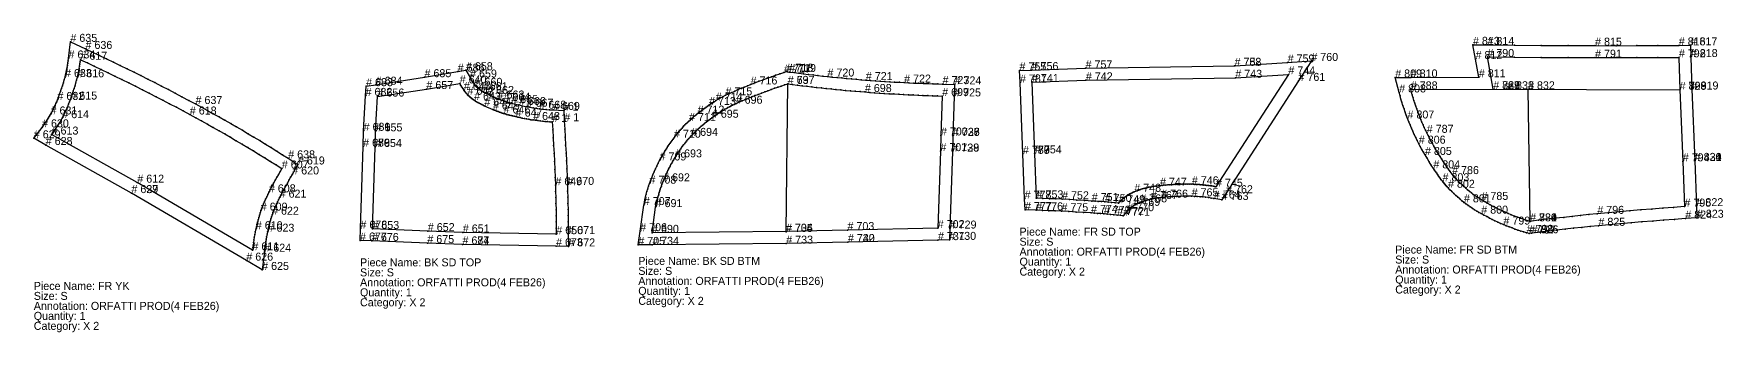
# Model space of a CAD drawing. Extents: x 0 to 6845, y -322 to 348.
# Drawn here: x 3610 to 5299, y -184 to 115 of the extents above; entities that cross this region are included whole.
import ezdxf

# ---------------------------------------------------------------- set-up
doc = ezdxf.new("R2010")
doc.units = 0

# ---------------------------------------------------------------- blocks, each defined once
blk = doc.blocks.new('FR_YKS')
at = {"layer": '1'}
blk.add_lwpolyline([(276.23, -16.2), (270.48, -26.2), (268.82, -29.06), (267.18, -31.94), (265.57, -34.82), (263.98, -37.73), (262.42, -40.64), (260.88, -43.57), (259.36, -46.51), (257.87, -49.46), (256.84, -51.56), (255.83, -53.66), (254.85, -55.78), (253.89, -57.91), (252.96, -60.05), (252.05, -62.2), (251.17, -64.36), (250.31, -66.53), (249.65, -68.63), (249.01, -70.74), (248.4, -72.86), (247.83, -74.98), (247.28, -77.12), (246.76, -79.26), (246.26, -81.4), (245.8, -83.55), (245.3, -86.04), (244.82, -88.53), (244.38, -91.03), (243.96, -93.53), (243.57, -96.04), (243.22, -98.55), (242.89, -101.06), (242.59, -103.58), (240.43, -121.84), (224.58, -112.51), (109.69, -44.9), (109.59, -44.84), (23.99, 3.27), (12.03, 9.99), (20.29, 20.95), (21.46, 22.5), (22.6, 24.06), (23.72, 25.65), (24.8, 27.26), (25.86, 28.89), (26.88, 30.54), (27.88, 32.2), (28.84, 33.88), (29.81, 35.64), (30.75, 37.42), (31.65, 39.21), (32.52, 41.01), (33.36, 42.83), (34.17, 44.67), (34.95, 46.52), (35.69, 48.38), (36.78, 51.2), (37.83, 54.03), (38.84, 56.88), (39.8, 59.74), (40.73, 62.62), (41.61, 65.51), (42.45, 68.41), (43.25, 71.32), (43.84, 73.62), (44.39, 75.93), (44.89, 78.25), (45.35, 80.58), (45.77, 82.91), (46.14, 85.26), (46.48, 87.61), (46.76, 89.96), (48.64, 106.57), (63.77, 99.49), (70.75, 96.24), (77.71, 92.97), (84.66, 89.67), (91.59, 86.34), (98.52, 82.98), (105.43, 79.6), (112.32, 76.2), (119.21, 72.76), (126.08, 69.3), (132.93, 65.82), (139.78, 62.3), (146.61, 58.76), (153.42, 55.2), (160.22, 51.61), (167.01, 47.99), (173.79, 44.34), (179.69, 41.14), (185.58, 37.9), (191.45, 34.64), (197.31, 31.36), (203.16, 28.05), (208.99, 24.71), (214.81, 21.35), (220.61, 17.96), (226.4, 14.55), (232.17, 11.11), (237.92, 7.64), (243.66, 4.15), (249.39, 0.64), (255.1, -2.9), (260.79, -6.47), (266.47, -10.06)], close=True, dxfattribs=at)
at = {"layer": '14'}
blk.add_lwpolyline([(260.08, -20.21), (258.37, -23.15), (256.69, -26.11), (255.03, -29.08), (253.4, -32.06), (251.79, -35.06), (250.21, -38.07), (248.65, -41.09), (247.12, -44.12), (246.02, -46.38), (244.94, -48.64), (243.88, -50.92), (242.85, -53.21), (241.85, -55.51), (240.87, -57.82), (239.93, -60.15), (239, -62.48), (238.28, -64.78), (237.58, -67.08), (236.92, -69.4), (236.28, -71.72), (235.68, -74.05), (235.11, -76.39), (234.57, -78.73), (234.06, -81.08), (233.52, -83.7), (233.02, -86.32), (232.55, -88.95), (232.11, -91.59), (231.7, -94.23), (231.33, -96.87), (230.98, -99.52), (230.67, -102.17), (115.57, -34.44), (29.87, 13.73), (31.34, 15.68), (32.78, 17.67), (34.17, 19.68), (35.52, 21.72), (36.82, 23.79), (38.09, 25.89), (39.31, 28.01), (40.48, 30.15), (41.66, 32.41), (42.79, 34.69), (43.88, 36.99), (44.93, 39.31), (45.92, 41.65), (46.87, 44.02), (47.77, 46.39), (48.63, 48.79), (49.63, 51.53), (50.6, 54.28), (51.52, 57.04), (52.41, 59.82), (53.26, 62.61), (54.07, 65.41), (54.84, 68.22), (55.58, 71.04), (56.1, 73.21), (56.59, 75.39), (57.04, 77.58), (57.45, 79.77), (57.82, 81.98), (58.15, 84.18), (58.44, 86.4), (58.69, 88.62), (65.62, 85.39), (72.54, 82.13), (79.45, 78.85), (86.35, 75.54), (93.23, 72.21), (100.1, 68.85), (106.96, 65.46), (113.81, 62.05), (120.64, 58.6), (127.46, 55.14), (134.26, 51.64), (141.05, 48.13), (147.83, 44.58), (154.59, 41.01), (161.34, 37.41), (168.08, 33.79), (173.94, 30.6), (179.78, 27.39), (185.62, 24.16), (191.43, 20.9), (197.24, 17.61), (203.02, 14.3), (208.8, 10.96), (214.56, 7.6), (220.3, 4.21), (226.03, 0.8), (231.74, -2.64), (237.44, -6.11), (243.12, -9.6), (248.79, -13.11), (254.44, -16.65)], close=True, dxfattribs=at)
at = {"layer": '2'}
for p in [(48.64, 106.57), (58.69, 88.62), (12.03, 9.99), (29.87, 13.73), (276.23, -16.2), (276.23, -16.2), (260.08, -20.21), (260.08, -20.21), (115.57, -34.44), (230.67, -102.17), (240.43, -121.84)]:
    blk.add_point(p, dxfattribs=at)
at = {"layer": '3'}
for p in [(46.14, 85.26), (46.48, 87.61), (46.76, 89.96), (58.44, 86.4), (63.77, 99.49), (65.62, 85.39), (70.75, 96.24), (77.71, 92.97), (84.66, 89.67), (91.59, 86.34), (42.45, 68.41), (43.25, 71.32), (43.84, 73.62), (44.39, 75.93), (44.89, 78.25), (45.35, 80.58), (45.77, 82.91), (54.84, 68.22), (55.58, 71.04), (56.1, 73.21), (56.59, 75.39), (57.04, 77.58), (57.45, 79.77), (57.82, 81.98), (58.15, 84.18), (72.54, 82.13), (79.45, 78.85), (86.35, 75.54), (93.23, 72.21), (98.52, 82.98), (100.1, 68.85), (105.43, 79.6), (112.32, 76.2), (119.21, 72.76), (126.08, 69.3), (36.78, 51.2), (37.83, 54.03), (38.84, 56.88), (39.8, 59.74), (40.73, 62.62), (41.61, 65.51), (49.63, 51.53), (50.6, 54.28), (51.52, 57.04), (52.41, 59.82), (53.26, 62.61), (54.07, 65.41), (106.96, 65.46), (113.81, 62.05), (120.64, 58.6), (127.46, 55.14), (132.93, 65.82), (134.26, 51.64), (139.78, 62.3), (146.61, 58.76), (153.42, 55.2), (160.22, 51.61), (28.84, 33.88), (29.81, 35.64), (30.75, 37.42), (31.65, 39.21), (32.52, 41.01), (33.36, 42.83), (34.17, 44.67), (34.95, 46.52), (35.69, 48.38), (42.79, 34.69), (43.88, 36.99), (44.93, 39.31), (45.92, 41.65), (46.87, 44.02), (47.77, 46.39), (48.63, 48.79), (141.05, 48.13), (147.83, 44.58), (154.59, 41.01), (161.34, 37.41), (167.01, 47.99), (168.08, 33.79), (173.79, 44.34), (179.69, 41.14), (185.58, 37.9), (191.45, 34.64), (20.29, 20.95), (21.46, 22.5), (22.6, 24.06), (23.72, 25.65), (24.8, 27.26), (25.86, 28.89), (26.88, 30.54), (27.88, 32.2), (32.78, 17.67), (34.17, 19.68), (35.52, 21.72), (36.82, 23.79), (38.09, 25.89), (39.31, 28.01), (40.48, 30.15), (41.66, 32.41), (173.94, 30.6), (179.78, 27.39), (185.62, 24.16), (191.43, 20.9), (197.24, 17.61), (197.31, 31.36), (203.16, 28.05), (208.99, 24.71), (214.81, 21.35), (220.61, 17.96), (23.99, 3.27), (31.34, 15.68), (203.02, 14.3), (208.8, 10.96), (214.56, 7.6), (220.3, 4.21), (226.03, 0.8), (226.4, 14.55), (232.17, 11.11), (237.92, 7.64), (243.66, 4.15), (249.39, 0.64), (231.74, -2.64), (237.44, -6.11), (243.12, -9.6), (248.79, -13.11), (254.44, -16.65), (255.1, -2.9), (260.79, -6.47), (266.47, -10.06), (253.4, -32.06), (255.03, -29.08), (256.69, -26.11), (258.37, -23.15), (267.18, -31.94), (268.82, -29.06), (270.48, -26.2), (109.59, -44.84), (109.69, -44.9), (244.94, -48.64), (246.02, -46.38), (247.12, -44.12), (248.65, -41.09), (250.21, -38.07), (251.79, -35.06), (257.87, -49.46), (259.36, -46.51), (260.88, -43.57), (262.42, -40.64), (263.98, -37.73), (265.57, -34.82), (237.58, -67.08), (238.28, -64.78), (239, -62.48), (239.93, -60.15), (240.87, -57.82), (241.85, -55.51), (242.85, -53.21), (243.88, -50.92), (250.31, -66.53), (251.17, -64.36), (252.05, -62.2), (252.96, -60.05), (253.89, -57.91), (254.85, -55.78), (255.83, -53.66), (256.84, -51.56), (233.52, -83.7), (234.06, -81.08), (234.57, -78.73), (235.11, -76.39), (235.68, -74.05), (236.28, -71.72), (236.92, -69.4), (245.8, -83.55), (246.26, -81.4), (246.76, -79.26), (247.28, -77.12), (247.83, -74.98), (248.4, -72.86), (249.01, -70.74), (249.65, -68.63), (230.98, -99.52), (231.33, -96.87), (231.7, -94.23), (232.11, -91.59), (232.55, -88.95), (233.02, -86.32), (242.89, -101.06), (243.22, -98.55), (243.57, -96.04), (243.96, -93.53), (244.38, -91.03), (244.82, -88.53), (245.3, -86.04), (224.58, -112.51), (242.59, -103.58)]:
    blk.add_point(p, dxfattribs=at)
at = {"layer": '4'}
blk.add_point((109.69, -44.9, 10), dxfattribs=at)
at = {"layer": '1'}
for s, p in [('# 635', (48.64, 106.57)), ('# 636', (63.77, 99.49)), ('# 634', (46.76, 89.96)), ('# 633', (43.25, 71.32)), ('# 632', (35.69, 48.38)), ('# 637', (173.79, 44.34)), ('# 631', (28.84, 33.88)), ('# 629', (12.03, 9.99)), ('# 630', (20.29, 20.95)), ('# 628', (23.99, 3.27)), ('# 638', (266.47, -10.06)), ('# 619', (276.23, -16.2)), ('# 619', (276.23, -16.2)), ('# 620', (270.48, -26.2)), ('# 627', (109.69, -44.9)), ('# 621', (257.87, -49.46)), ('# 622', (250.31, -66.53)), ('# 623', (245.8, -83.55)), ('# 624', (242.59, -103.58)), ('# 626', (224.58, -112.51)), ('# 625', (240.43, -121.84)), ('Piece Name: FR YK', (12.03, -141.84)), ('Size: S', (12.03, -151.84)), ('Annotation: ORFATTI PROD(4 FEB26)', (12.03, -161.84)), ('Quantity: 1', (12.03, -171.84)), ('Category: X 2', (12.03, -181.84))]:
    blk.add_text(s, height=8, dxfattribs=at).set_placement(p)
at = {"layer": '14'}
for s, p in [('# 617', (58.69, 88.62)), ('# 616', (55.58, 71.04)), ('# 615', (48.63, 48.79)), ('# 614', (40.48, 30.15)), ('# 618', (168.08, 33.79)), ('# 613', (29.87, 13.73)), ('# 607', (260.08, -20.21)), ('# 607', (260.08, -20.21)), ('# 612', (115.57, -34.44)), ('# 608', (247.12, -44.12)), ('# 609', (239, -62.48)), ('# 610', (234.06, -81.08)), ('# 611', (230.67, -102.17))]:
    blk.add_text(s, height=8, dxfattribs=at).set_placement(p)
at = {"layer": '4'}
blk.add_text('# 639', height=8, dxfattribs=at).set_placement((109.69, -44.9))
blk = doc.blocks.new('BK_SD_TOPS')
at = {"layer": '1'}
blk.add_lwpolyline([(117.88, 78.16), (122.03, 70.84), (122.61, 69.74), (123.23, 68.66), (123.88, 67.59), (124.56, 66.54), (125.26, 65.51), (126, 64.51), (126.76, 63.52), (127.55, 62.55), (128.11, 61.91), (128.69, 61.29), (129.3, 60.7), (129.94, 60.14), (130.6, 59.6), (131.28, 59.08), (131.98, 58.6), (132.7, 58.15), (133.47, 57.63), (134.25, 57.12), (135.04, 56.62), (135.83, 56.15), (136.64, 55.68), (137.46, 55.23), (138.28, 54.8), (139.11, 54.37), (140.39, 53.75), (141.67, 53.14), (142.97, 52.54), (144.27, 51.96), (145.58, 51.4), (146.89, 50.85), (148.21, 50.31), (149.54, 49.8), (150.99, 49.18), (152.45, 48.6), (153.93, 48.04), (155.42, 47.52), (157.33, 46.88), (159.26, 46.27), (161.2, 45.69), (163.14, 45.14), (170.87, 43.36), (178.6, 41.58), (181.76, 41), (184.93, 40.47), (188.1, 40), (191.29, 39.59), (194.7, 39.21), (198.12, 38.88), (201.55, 38.62), (204.98, 38.41), (215.59, 37.73), (216.2, 27.12), (216.67, 19.15), (217.12, 11.18), (217.54, 3.21), (217.93, -4.77), (218.3, -12.74), (218.64, -20.72), (218.96, -28.7), (219.26, -36.67), (219.46, -42.83), (219.64, -48.99), (219.8, -55.15), (219.93, -61.31), (220.03, -67.47), (220.11, -73.63), (220.17, -79.79), (220.19, -85.95), (220.28, -98.26), (207.97, -98.03), (114.42, -96.28), (79.3, -94.94), (23.88, -92.82), (11.95, -92.37), (12.34, -80.44), (15.03, 1.65), (15.55, 17.51), (17.47, 52.46), (18.01, 62.18), (27.63, 63.66), (76.45, 71.18), (109.6, 76.76)], close=True, dxfattribs=at)
at = {"layer": '14'}
blk.add_lwpolyline([(111.59, 64.93), (112.55, 63.22), (113.56, 61.54), (114.62, 59.89), (115.71, 58.27), (116.58, 57.06), (117.49, 55.89), (118.43, 54.74), (119.42, 53.63), (120.18, 52.88), (120.96, 52.14), (121.75, 51.43), (122.57, 50.74), (123.4, 50.07), (124.25, 49.42), (125.12, 48.79), (126, 48.18), (127.23, 47.38), (128.48, 46.6), (129.74, 45.84), (131.02, 45.1), (132.31, 44.39), (133.61, 43.71), (134.93, 43.04), (136.25, 42.41), (144.84, 38.74), (146.15, 38.2), (147.46, 37.67), (148.79, 37.16), (150.12, 36.67), (151.45, 36.19), (152.79, 35.73), (154.14, 35.29), (155.5, 34.86), (156.99, 34.41), (158.5, 33.97), (160, 33.55), (161.52, 33.15), (163.03, 32.77), (164.55, 32.4), (166.08, 32.06), (167.61, 31.72), (169.77, 31.2), (171.94, 30.71), (174.12, 30.24), (176.3, 29.8), (178.48, 29.39), (180.68, 29), (182.87, 28.64), (185.07, 28.31), (187.46, 27.98), (189.84, 27.68), (192.23, 27.4), (194.63, 27.15), (197.02, 26.93), (199.42, 26.74), (201.82, 26.57), (204.22, 26.43), (204.69, 18.49), (205.13, 10.56), (205.55, 2.62), (205.94, -5.32), (206.31, -13.26), (206.65, -21.2), (206.97, -29.15), (207.27, -37.09), (207.47, -43.21), (207.65, -49.32), (207.8, -55.44), (207.93, -61.56), (208.03, -67.68), (208.11, -73.8), (208.17, -79.91), (208.19, -86.03), (114.76, -84.29), (79.76, -82.95), (24.34, -80.83), (27.02, 1.26), (27.54, 16.99), (29.46, 51.8), (78.36, 59.34)], close=True, dxfattribs=at)
at = {"layer": '2'}
for p in [(117.88, 78.16), (117.88, 78.16), (18.01, 62.18), (29.46, 51.8), (111.59, 64.93), (111.59, 64.93), (215.59, 37.73), (204.22, 26.43), (15.03, 1.65), (15.03, 1.65), (24.34, -80.83), (114.76, -84.29), (11.95, -92.37), (114.42, -96.28), (208.19, -86.03), (220.28, -98.26)]:
    blk.add_point(p, dxfattribs=at)
at = {"layer": '3'}
for p in [(76.45, 71.18), (109.6, 76.76), (122.03, 70.84), (122.61, 69.74), (123.23, 68.66), (123.88, 67.59), (17.47, 52.46), (27.63, 63.66), (78.36, 59.34), (112.55, 63.22), (113.56, 61.54), (114.62, 59.89), (115.71, 58.27), (116.58, 57.06), (117.49, 55.89), (118.43, 54.74), (119.42, 53.63), (120.18, 52.88), (120.96, 52.14), (121.75, 51.43), (122.57, 50.74), (124.56, 66.54), (125.26, 65.51), (126, 64.51), (126.76, 63.52), (127.55, 62.55), (128.11, 61.91), (128.69, 61.29), (129.3, 60.7), (129.94, 60.14), (130.6, 59.6), (131.28, 59.08), (131.98, 58.6), (132.7, 58.15), (133.47, 57.63), (134.25, 57.12), (135.04, 56.62), (135.83, 56.15), (136.64, 55.68), (137.46, 55.23), (138.28, 54.8), (139.11, 54.37), (140.39, 53.75), (141.67, 53.14), (142.97, 52.54), (144.27, 51.96), (145.58, 51.4), (146.89, 50.85), (123.4, 50.07), (124.25, 49.42), (125.12, 48.79), (126, 48.18), (127.23, 47.38), (128.48, 46.6), (129.74, 45.84), (131.02, 45.1), (132.31, 44.39), (133.61, 43.71), (134.93, 43.04), (136.25, 42.41), (144.84, 38.74), (146.15, 38.2), (147.46, 37.67), (148.21, 50.31), (148.79, 37.16), (149.54, 49.8), (150.12, 36.67), (150.99, 49.18), (151.45, 36.19), (152.45, 48.6), (152.79, 35.73), (153.93, 48.04), (154.14, 35.29), (155.42, 47.52), (155.5, 34.86), (156.99, 34.41), (157.33, 46.88), (158.5, 33.97), (159.26, 46.27), (161.2, 45.69), (163.14, 45.14), (170.87, 43.36), (178.6, 41.58), (181.76, 41), (184.93, 40.47), (188.1, 40), (191.29, 39.59), (194.7, 39.21), (198.12, 38.88), (201.55, 38.62), (204.98, 38.41), (15.55, 17.51), (27.54, 16.99), (160, 33.55), (161.52, 33.15), (163.03, 32.77), (164.55, 32.4), (166.08, 32.06), (167.61, 31.72), (169.77, 31.2), (171.94, 30.71), (174.12, 30.24), (176.3, 29.8), (178.48, 29.39), (180.68, 29), (182.87, 28.64), (185.07, 28.31), (187.46, 27.98), (189.84, 27.68), (192.23, 27.4), (194.63, 27.15), (197.02, 26.93), (199.42, 26.74), (201.82, 26.57), (204.69, 18.49), (216.2, 27.12), (216.67, 19.15), (27.02, 1.26), (205.13, 10.56), (205.55, 2.62), (217.12, 11.18), (217.54, 3.21), (205.94, -5.32), (206.31, -13.26), (217.93, -4.77), (218.3, -12.74), (206.65, -21.2), (206.97, -29.15), (218.64, -20.72), (218.96, -28.7), (207.27, -37.09), (207.47, -43.21), (207.65, -49.32), (219.26, -36.67), (219.46, -42.83), (219.64, -48.99), (207.8, -55.44), (207.93, -61.56), (219.8, -55.15), (219.93, -61.31), (220.03, -67.47), (12.34, -80.44), (79.76, -82.95), (208.03, -67.68), (208.11, -73.8), (208.17, -79.91), (220.11, -73.63), (220.17, -79.79), (23.88, -92.82), (79.3, -94.94), (207.97, -98.03), (220.19, -85.95)]:
    blk.add_point(p, dxfattribs=at)
at = {"layer": '4'}
for p in [(15.55, 17.51, 10), (15.03, 1.65, 10), (114.42, -96.28, 10)]:
    blk.add_point(p, dxfattribs=at)
at = {"layer": '1'}
for s, p in [('# 686', (109.6, 76.76)), ('# 658', (117.88, 78.16)), ('# 658', (117.88, 78.16)), ('# 683', (18.01, 62.18)), ('# 684', (27.63, 63.66)), ('# 685', (76.45, 71.18)), ('# 659', (122.03, 70.84)), ('# 660', (127.55, 62.55)), ('# 682', (17.47, 52.46)), ('# 661', (132.7, 58.15)), ('# 662', (139.11, 54.37)), ('# 663', (149.54, 49.8)), ('# 664', (155.42, 47.52)), ('# 665', (163.14, 45.14)), ('# 666', (170.87, 43.36)), ('# 667', (178.6, 41.58)), ('# 668', (191.29, 39.59)), ('# 669', (204.98, 38.41)), ('# 1', (215.59, 37.73)), ('# 1', (216.2, 27.12)), ('# 681', (15.55, 17.51)), ('# 679', (15.03, 1.65)), ('# 680', (15.03, 1.65)), ('# 670', (219.26, -36.67)), ('# 677', (11.95, -92.37)), ('# 678', (12.34, -80.44)), ('# 671', (220.19, -85.95)), ('# 676', (23.88, -92.82)), ('# 675', (79.3, -94.94)), ('# 674', (114.42, -96.28)), ('# 673', (207.97, -98.03)), ('# 672', (220.28, -98.26)), ('Piece Name: BK SD TOP', (11.95, -118.26)), ('Annotation: ORFATTI PROD(4 FEB26)', (11.95, -138.26)), ('Size: S', (11.95, -128.26)), ('Quantity: 1', (11.95, -148.26)), ('Category: X 2', (11.95, -158.26))]:
    blk.add_text(s, height=8, dxfattribs=at).set_placement(p)
at = {"layer": '14'}
for s, p in [('# 640', (111.59, 64.93)), ('# 640', (111.59, 64.93)), ('# 656', (29.46, 51.8)), ('# 657', (78.36, 59.34)), ('# 641', (115.71, 58.27)), ('# 642', (119.42, 53.63)), ('# 643', (126, 48.18)), ('# 644', (136.25, 42.41)), ('# 645', (144.84, 38.74)), ('# 646', (155.5, 34.86)), ('# 647', (167.61, 31.72)), ('# 648', (185.07, 28.31)), ('# 1', (204.22, 26.43)), ('# 655', (27.54, 16.99)), ('# 654', (27.02, 1.26)), ('# 649', (207.27, -37.09)), ('# 653', (24.34, -80.83)), ('# 652', (79.76, -82.95)), ('# 651', (114.76, -84.29)), ('# 650', (208.19, -86.03))]:
    blk.add_text(s, height=8, dxfattribs=at).set_placement(p)
at = {"layer": '4'}
for s, p in [('# 689', (15.55, 17.51)), ('# 688', (15.03, 1.65)), ('# 687', (114.42, -96.28))]:
    blk.add_text(s, height=8, dxfattribs=at).set_placement(p)
blk = doc.blocks.new('BK_SD_BTMS')
at = {"layer": '1'}
blk.add_lwpolyline([(19.88, -96.8), (21.78, -83.04), (25.4, -56.89), (25.92, -54.16), (26.5, -51.44), (27.13, -48.74), (27.82, -46.04), (28.56, -43.37), (29.35, -40.7), (30.19, -38.06), (31.09, -35.43), (32.17, -32.45), (33.3, -29.5), (34.48, -26.56), (35.71, -23.64), (36.99, -20.75), (38.32, -17.88), (39.71, -15.04), (41.14, -12.21), (41.94, -10.73), (42.76, -9.25), (43.59, -7.78), (44.43, -6.31), (45.29, -4.86), (46.16, -3.41), (47.04, -1.97), (47.94, -0.54), (48.86, 0.88), (49.78, 2.29), (50.72, 3.7), (51.67, 5.09), (52.64, 6.48), (53.61, 7.86), (54.61, 9.23), (55.61, 10.58), (56.45, 11.7), (57.31, 12.81), (58.18, 13.91), (59.06, 15), (59.96, 16.07), (60.86, 17.14), (61.78, 18.2), (62.71, 19.25), (63.66, 20.28), (64.61, 21.31), (65.58, 22.32), (66.55, 23.33), (67.54, 24.32), (68.54, 25.3), (69.56, 26.27), (70.58, 27.23), (71.61, 28.21), (72.66, 29.18), (73.71, 30.14), (74.78, 31.09), (75.86, 32.02), (76.94, 32.95), (78.04, 33.86), (79.15, 34.76), (80.55, 35.87), (81.97, 36.98), (83.4, 38.07), (84.83, 39.15), (86.28, 40.22), (87.73, 41.27), (89.2, 42.31), (90.67, 43.34), (92.32, 44.48), (94, 45.59), (95.7, 46.66), (97.41, 47.7), (99.81, 49.08), (102.22, 50.44), (104.65, 51.76), (107.1, 53.04), (110.19, 54.49), (113.3, 55.92), (116.41, 57.32), (119.54, 58.69), (122.68, 60.04), (125.84, 61.35), (129, 62.64), (132.18, 63.89), (136.31, 65.49), (140.46, 67.06), (144.62, 68.6), (148.79, 70.11), (152.96, 71.59), (157.15, 73.04), (161.35, 74.47), (165.56, 75.86), (168.14, 76.71), (170.82, 76.36), (175.6, 75.74), (180.38, 75.13), (185.16, 74.54), (189.94, 73.97), (194.73, 73.41), (199.51, 72.87), (204.3, 72.34), (209.09, 71.83), (213.87, 71.33), (218.66, 70.85), (223.45, 70.39), (228.24, 69.94), (233.03, 69.51), (237.83, 69.09), (242.62, 68.69), (247.42, 68.31), (252.2, 67.94), (256.99, 67.59), (261.77, 67.25), (266.56, 66.93), (271.35, 66.63), (276.14, 66.34), (280.93, 66.07), (285.72, 65.81), (290.52, 65.57), (295.32, 65.34), (300.12, 65.13), (304.92, 64.94), (309.72, 64.76), (314.52, 64.6), (319.32, 64.45), (324.12, 64.32), (336.16, 63.98), (335.77, 51.94), (334.5, 12.45), (333.99, -3.29), (331.31, -80.39), (330.91, -91.73), (319.57, -91.97), (229.51, -93.89), (229.38, -93.89), (167.81, -95.51), (33.77, -96.68)], close=True, dxfattribs=at)
at = {"layer": '14'}
blk.add_lwpolyline([(33.67, -84.68), (37.23, -58.92), (37.56, -57.27), (37.9, -55.62), (38.27, -53.98), (38.66, -52.34), (39.06, -50.71), (39.48, -49.08), (39.92, -47.46), (40.38, -45.84), (40.86, -44.23), (41.36, -42.62), (41.87, -41.02), (42.4, -39.42), (42.95, -37.84), (43.52, -36.25), (44.11, -34.68), (44.72, -33.11), (45.34, -31.55), (45.98, -29.99), (46.64, -28.45), (47.31, -26.91), (48.01, -25.37), (48.72, -23.85), (49.45, -22.34), (50.19, -20.83), (50.96, -19.33), (51.74, -17.84), (52.53, -16.36), (53.35, -14.89), (54.18, -13.43), (55.03, -11.98), (55.89, -10.54), (56.77, -9.11), (57.64, -7.67), (58.52, -6.24), (59.42, -4.82), (60.35, -3.42), (61.29, -2.03), (62.25, -0.65), (63.22, 0.72), (64.22, 2.07), (65.23, 3.41), (66.26, 4.74), (67.31, 6.05), (68.37, 7.35), (69.46, 8.63), (70.56, 9.9), (71.67, 11.16), (72.8, 12.4), (73.98, 13.66), (75.17, 14.9), (76.38, 16.12), (77.61, 17.33), (78.85, 18.53), (80.1, 19.71), (81.37, 20.87), (82.66, 22.01), (83.96, 23.14), (85.27, 24.25), (86.6, 25.35), (87.94, 26.43), (89.3, 27.49), (90.67, 28.53), (92.05, 29.55), (93.45, 30.56), (94.84, 31.59), (96.25, 32.6), (97.67, 33.59), (99.11, 34.56), (100.56, 35.51), (102.02, 36.44), (103.5, 37.35), (104.98, 38.24), (106.48, 39.11), (108, 39.96), (109.52, 40.78), (111.06, 41.59), (112.6, 42.37), (114.16, 43.13), (115.73, 43.87), (117.3, 44.59), (120.49, 46), (123.68, 47.39), (126.88, 48.75), (130.09, 50.09), (133.31, 51.42), (136.54, 52.71), (139.78, 53.99), (143.02, 55.24), (146.28, 56.47), (149.54, 57.68), (152.82, 58.87), (156.1, 60.03), (159.38, 61.17), (162.68, 62.29), (165.98, 63.39), (169.3, 64.46), (174.11, 63.83), (178.92, 63.22), (183.73, 62.63), (188.55, 62.05), (193.37, 61.49), (198.19, 60.94), (203.01, 60.41), (207.83, 59.89), (212.66, 59.39), (217.49, 58.91), (222.31, 58.44), (227.14, 57.99), (231.98, 57.56), (236.81, 57.14), (241.64, 56.73), (246.48, 56.35), (251.3, 55.98), (256.13, 55.62), (260.95, 55.28), (265.78, 54.96), (270.61, 54.65), (275.44, 54.36), (280.27, 54.09), (285.1, 53.83), (289.93, 53.58), (294.76, 53.36), (299.6, 53.15), (304.43, 52.95), (309.27, 52.77), (314.1, 52.61), (318.94, 52.46), (323.77, 52.33), (322.52, 12.84), (322, -2.89), (319.31, -79.98), (229.09, -81.89), (167.6, -83.51)], close=True, dxfattribs=at)
at = {"layer": '2'}
for p in [(168.14, 76.71), (169.3, 64.46), (169.3, 64.46), (169.3, 64.46), (323.77, 52.33), (336.16, 63.98), (334.5, 12.45), (334.5, 12.45), (167.6, -83.51), (167.63, -83.76), (167.63, -83.76), (167.63, -83.76), (319.31, -79.98), (19.88, -96.8), (19.88, -96.8), (33.67, -84.68), (33.67, -84.68), (167.81, -95.51), (330.91, -91.73)]:
    blk.add_point(p, dxfattribs=at)
at = {"layer": '3'}
for p in [(144.62, 68.6), (148.79, 70.11), (152.96, 71.59), (157.15, 73.04), (161.35, 74.47), (165.56, 75.86), (170.82, 76.36), (175.6, 75.74), (180.38, 75.13), (185.16, 74.54), (189.94, 73.97), (194.73, 73.41), (199.51, 72.87), (204.3, 72.34), (209.09, 71.83), (213.87, 71.33), (218.66, 70.85), (223.45, 70.39), (228.24, 69.94), (233.03, 69.51), (237.83, 69.09), (242.62, 68.69), (247.42, 68.31), (252.2, 67.94), (256.99, 67.59), (104.65, 51.76), (107.1, 53.04), (110.19, 54.49), (113.3, 55.92), (116.41, 57.32), (119.54, 58.69), (122.68, 60.04), (125.84, 61.35), (129, 62.64), (132.18, 63.89), (133.31, 51.42), (136.31, 65.49), (136.54, 52.71), (139.78, 53.99), (140.46, 67.06), (143.02, 55.24), (146.28, 56.47), (149.54, 57.68), (152.82, 58.87), (156.1, 60.03), (159.38, 61.17), (162.68, 62.29), (165.98, 63.39), (174.11, 63.83), (178.92, 63.22), (183.73, 62.63), (188.55, 62.05), (193.37, 61.49), (198.19, 60.94), (203.01, 60.41), (207.83, 59.89), (212.66, 59.39), (217.49, 58.91), (222.31, 58.44), (227.14, 57.99), (231.98, 57.56), (236.81, 57.14), (241.64, 56.73), (246.48, 56.35), (251.3, 55.98), (256.13, 55.62), (260.95, 55.28), (261.77, 67.25), (265.78, 54.96), (266.56, 66.93), (270.61, 54.65), (271.35, 66.63), (275.44, 54.36), (276.14, 66.34), (280.27, 54.09), (280.93, 66.07), (285.1, 53.83), (285.72, 65.81), (289.93, 53.58), (290.52, 65.57), (294.76, 53.36), (295.32, 65.34), (299.6, 53.15), (300.12, 65.13), (304.43, 52.95), (304.92, 64.94), (309.27, 52.77), (309.72, 64.76), (314.1, 52.61), (314.52, 64.6), (318.94, 52.46), (319.32, 64.45), (324.12, 64.32), (335.77, 51.94), (78.04, 33.86), (79.15, 34.76), (80.55, 35.87), (81.97, 36.98), (83.4, 38.07), (84.83, 39.15), (86.28, 40.22), (87.73, 41.27), (89.2, 42.31), (90.67, 43.34), (92.32, 44.48), (94, 45.59), (95.7, 46.66), (97.41, 47.7), (99.11, 34.56), (99.81, 49.08), (100.56, 35.51), (102.02, 36.44), (102.22, 50.44), (103.5, 37.35), (104.98, 38.24), (106.48, 39.11), (108, 39.96), (109.52, 40.78), (111.06, 41.59), (112.6, 42.37), (114.16, 43.13), (115.73, 43.87), (117.3, 44.59), (120.49, 46), (123.68, 47.39), (126.88, 48.75), (130.09, 50.09), (60.86, 17.14), (61.78, 18.2), (62.71, 19.25), (63.66, 20.28), (64.61, 21.31), (65.58, 22.32), (66.55, 23.33), (67.54, 24.32), (68.54, 25.3), (69.56, 26.27), (70.58, 27.23), (71.61, 28.21), (72.66, 29.18), (73.71, 30.14), (74.78, 31.09), (75.86, 32.02), (76.94, 32.95), (77.61, 17.33), (78.85, 18.53), (80.1, 19.71), (81.37, 20.87), (82.66, 22.01), (83.96, 23.14), (85.27, 24.25), (86.6, 25.35), (87.94, 26.43), (89.3, 27.49), (90.67, 28.53), (92.05, 29.55), (93.45, 30.56), (94.84, 31.59), (96.25, 32.6), (97.67, 33.59), (48.86, 0.88), (49.78, 2.29), (50.72, 3.7), (51.67, 5.09), (52.64, 6.48), (53.61, 7.86), (54.61, 9.23), (55.61, 10.58), (56.45, 11.7), (57.31, 12.81), (58.18, 13.91), (59.06, 15), (59.96, 16.07), (63.22, 0.72), (64.22, 2.07), (65.23, 3.41), (66.26, 4.74), (67.31, 6.05), (68.37, 7.35), (69.46, 8.63), (70.56, 9.9), (71.67, 11.16), (72.8, 12.4), (73.98, 13.66), (75.17, 14.9), (76.38, 16.12), (322.52, 12.84), (39.71, -15.04), (41.14, -12.21), (41.94, -10.73), (42.76, -9.25), (43.59, -7.78), (44.43, -6.31), (45.29, -4.86), (46.16, -3.41), (47.04, -1.97), (47.94, -0.54), (52.53, -16.36), (53.35, -14.89), (54.18, -13.43), (55.03, -11.98), (55.89, -10.54), (56.77, -9.11), (57.64, -7.67), (58.52, -6.24), (59.42, -4.82), (60.35, -3.42), (61.29, -2.03), (62.25, -0.65), (322, -2.89), (333.99, -3.29), (32.17, -32.45), (33.3, -29.5), (34.48, -26.56), (35.71, -23.64), (36.99, -20.75), (38.32, -17.88), (44.72, -33.11), (45.34, -31.55), (45.98, -29.99), (46.64, -28.45), (47.31, -26.91), (48.01, -25.37), (48.72, -23.85), (49.45, -22.34), (50.19, -20.83), (50.96, -19.33), (51.74, -17.84), (27.13, -48.74), (27.82, -46.04), (28.56, -43.37), (29.35, -40.7), (30.19, -38.06), (31.09, -35.43), (39.48, -49.08), (39.92, -47.46), (40.38, -45.84), (40.86, -44.23), (41.36, -42.62), (41.87, -41.02), (42.4, -39.42), (42.95, -37.84), (43.52, -36.25), (44.11, -34.68), (25.4, -56.89), (25.92, -54.16), (26.5, -51.44), (37.23, -58.92), (37.56, -57.27), (37.9, -55.62), (38.27, -53.98), (38.66, -52.34), (39.06, -50.71), (21.78, -83.04), (229.09, -81.89), (331.31, -80.39), (33.77, -96.68), (229.38, -93.89), (229.51, -93.89), (319.57, -91.97)]:
    blk.add_point(p, dxfattribs=at)
at = {"layer": '4'}
for p in [(334.5, 12.45, 10), (333.99, -3.29, 10), (229.51, -93.89, 10)]:
    blk.add_point(p, dxfattribs=at)
at = {"layer": '8'}
blk.add_line((167.63, -83.76), (169.3, 64.46), dxfattribs=at)
blk.add_point((167.63, -83.76), dxfattribs=at)
at = {"layer": '1'}
for s, p in [('# 718', (168.14, 76.71)), ('# 719', (170.82, 76.36)), ('# 716', (132.18, 63.89)), ('# 717', (165.56, 75.86)), ('# 720', (209.09, 71.83)), ('# 721', (247.42, 68.31)), ('# 722', (285.72, 65.81)), ('# 723', (324.12, 64.32)), ('# 724', (336.16, 63.98)), ('# 713', (90.67, 43.34)), ('# 714', (97.41, 47.7)), ('# 715', (107.1, 53.04)), ('# 725', (335.77, 51.94)), ('# 711', (70.58, 27.23)), ('# 712', (79.15, 34.76)), ('# 710', (55.61, 10.58)), ('# 726', (334.5, 12.45)), ('# 727', (334.5, 12.45)), ('# 728', (333.99, -3.29)), ('# 709', (41.14, -12.21)), ('# 708', (31.09, -35.43)), ('# 707', (25.4, -56.89)), ('# 706', (21.78, -83.04)), ('# 731', (319.57, -91.97)), ('# 730', (330.91, -91.73)), ('# 729', (331.31, -80.39)), ('# 705', (19.88, -96.8)), ('# 705', (19.88, -96.8)), ('# 734', (33.77, -96.68)), ('# 733', (167.81, -95.51)), ('# 732', (229.51, -93.89)), ('Piece Name: BK SD BTM', (19.88, -116.8)), ('Annotation: ORFATTI PROD(4 FEB26)', (19.88, -136.8)), ('Size: S', (19.88, -126.8)), ('Quantity: 1', (19.88, -146.8)), ('Category: X 2', (19.88, -156.8))]:
    blk.add_text(s, height=8, dxfattribs=at).set_placement(p)
at = {"layer": '14'}
for s, p in [('# 697', (169.3, 64.46)), ('# 696', (117.3, 44.59)), ('# 698', (246.48, 56.35)), ('# 699', (323.77, 52.33)), ('# 695', (93.45, 30.56)), ('# 694', (72.8, 12.4)), ('# 700', (322.52, 12.84)), ('# 701', (322, -2.89)), ('# 693', (56.77, -9.11)), ('# 692', (44.72, -33.11)), ('# 691', (37.23, -58.92)), ('# 690', (33.67, -84.68)), ('# 690', (33.67, -84.68)), ('# 704', (167.6, -83.51)), ('# 703', (229.09, -81.89)), ('# 702', (319.31, -79.98))]:
    blk.add_text(s, height=8, dxfattribs=at).set_placement(p)
at = {"layer": '4'}
for s, p in [('# 738', (334.5, 12.45)), ('# 739', (333.99, -3.29)), ('# 740', (229.51, -93.89))]:
    blk.add_text(s, height=8, dxfattribs=at).set_placement(p)
at = {"layer": '8'}
for s, p in [('# 737', (169.3, 64.46)), ('# 735', (167.63, -83.76)), ('# 736', (167.63, -83.76))]:
    blk.add_text(s, height=8, dxfattribs=at).set_placement(p)
blk = doc.blocks.new('FR_SD_TOPS')
at = {"layer": '1'}
blk.add_lwpolyline([(11.92, 77.96), (24.03, 78.35), (77.98, 80.06), (226.97, 82.59), (227.25, 82.59), (280.04, 85.94), (303.75, 87.45), (290.89, 67.47), (218.48, -45.02), (214.16, -51.73), (206.31, -50.34), (203.55, -49.85), (200.78, -49.42), (198, -49.05), (195.22, -48.73), (192.43, -48.48), (189.63, -48.28), (186.83, -48.14), (184.03, -48.07), (180.22, -48.03), (176.41, -48.05), (172.61, -48.14), (168.8, -48.28), (165, -48.48), (161.19, -48.74), (157.4, -49.07), (153.61, -49.44), (152.33, -49.53), (151.05, -49.64), (149.77, -49.78), (148.49, -49.94), (147.22, -50.13), (145.95, -50.35), (144.69, -50.59), (143.43, -50.86), (142.06, -51.18), (140.7, -51.52), (139.34, -51.89), (138, -52.28), (136.65, -52.7), (135.32, -53.15), (133.99, -53.62), (132.68, -54.11), (131.78, -54.46), (130.88, -54.83), (130, -55.23), (129.14, -55.66), (128.28, -56.11), (127.45, -56.59), (126.62, -57.1), (125.82, -57.64), (124.98, -58.23), (124.17, -58.85), (123.37, -59.49), (122.59, -60.16), (121.83, -60.85), (121.09, -61.56), (120.37, -62.3), (119.68, -63.05), (115.61, -67.53), (109.58, -66.92), (106.25, -66.57), (102.92, -66.24), (99.59, -65.93), (96.25, -65.65), (93.05, -65.4), (89.84, -65.17), (86.63, -64.96), (83.43, -64.77), (76.05, -64.3), (68.67, -63.86), (61.29, -63.45), (53.91, -63.08), (47.59, -62.79), (41.28, -62.54), (34.96, -62.32), (28.65, -62.13), (17.42, -61.8), (17.01, -50.57), (15.36, -5.56), (12.42, 65.86)], close=True, dxfattribs=at)
at = {"layer": '14'}
blk.add_lwpolyline([(24.41, 66.35), (78.27, 68.06), (227.73, 70.6), (280.8, 73.97), (208.39, -38.52), (206.9, -38.25), (205.4, -38), (203.9, -37.76), (202.4, -37.53), (200.9, -37.32), (199.39, -37.13), (197.89, -36.95), (196.38, -36.79), (194.87, -36.65), (193.36, -36.52), (191.84, -36.4), (190.33, -36.3), (188.81, -36.22), (187.3, -36.15), (185.78, -36.1), (184.26, -36.07), (182.27, -36.04), (180.28, -36.03), (178.28, -36.03), (176.29, -36.05), (174.3, -36.08), (172.3, -36.13), (170.31, -36.2), (168.32, -36.28), (166.33, -36.38), (164.34, -36.5), (162.35, -36.63), (160.36, -36.77), (158.37, -36.93), (156.39, -37.11), (154.4, -37.3), (152.42, -37.51), (150.76, -37.64), (149.11, -37.8), (147.46, -38), (145.81, -38.23), (144.17, -38.49), (142.54, -38.79), (140.91, -39.12), (139.29, -39.49), (137.68, -39.89), (136.07, -40.32), (134.48, -40.79), (132.89, -41.29), (131.32, -41.82), (129.76, -42.38), (128.21, -42.98), (126.67, -43.6), (125.54, -44.09), (124.43, -44.62), (123.33, -45.17), (122.24, -45.76), (121.18, -46.37), (120.13, -47.02), (119.1, -47.69), (118.09, -48.4), (117.1, -49.13), (116.13, -49.89), (115.19, -50.67), (114.26, -51.48), (113.36, -52.32), (112.48, -53.18), (111.63, -54.07), (110.8, -54.98), (107.41, -54.62), (104.02, -54.29), (100.62, -53.98), (97.22, -53.69), (93.96, -53.43), (90.7, -53.2), (87.44, -53), (84.18, -52.81), (76.76, -52.33), (69.33, -51.88), (61.91, -51.47), (54.49, -51.09), (48.12, -50.8), (41.75, -50.54), (35.37, -50.32), (29, -50.13), (27.35, -5.09)], close=True, dxfattribs=at)
at = {"layer": '2'}
for p in [(303.75, 87.45), (11.92, 77.96), (11.92, 77.96), (77.98, 80.06), (78.27, 68.06), (227.25, 82.59), (227.73, 70.6), (280.8, 73.97), (24.41, 66.35), (24.41, 66.35), (15.36, -5.56), (15.36, -5.56), (29, -50.13), (208.39, -38.52), (17.42, -61.8), (110.8, -54.98), (115.61, -67.53), (214.16, -51.73)]:
    blk.add_point(p, dxfattribs=at)
at = {"layer": '3'}
for p in [(280.04, 85.94), (24.03, 78.35), (226.97, 82.59), (12.42, 65.86), (290.89, 67.47), (27.35, -5.09), (17.01, -50.57), (35.37, -50.32), (41.75, -50.54), (115.19, -50.67), (116.13, -49.89), (117.1, -49.13), (118.09, -48.4), (119.1, -47.69), (120.13, -47.02), (121.18, -46.37), (122.24, -45.76), (123.33, -45.17), (124.43, -44.62), (125.54, -44.09), (126.67, -43.6), (128.21, -42.98), (129.76, -42.38), (131.32, -41.82), (132.89, -41.29), (134.48, -40.79), (136.07, -40.32), (137.68, -39.89), (139.29, -39.49), (140.91, -39.12), (142.54, -38.79), (144.17, -38.49), (144.69, -50.59), (145.81, -38.23), (145.95, -50.35), (147.22, -50.13), (147.46, -38), (148.49, -49.94), (149.11, -37.8), (149.77, -49.78), (150.76, -37.64), (151.05, -49.64), (152.33, -49.53), (152.42, -37.51), (153.61, -49.44), (154.4, -37.3), (156.39, -37.11), (157.4, -49.07), (158.37, -36.93), (160.36, -36.77), (161.19, -48.74), (162.35, -36.63), (164.34, -36.5), (165, -48.48), (166.33, -36.38), (168.32, -36.28), (168.8, -48.28), (170.31, -36.2), (172.3, -36.13), (172.61, -48.14), (174.3, -36.08), (176.29, -36.05), (176.41, -48.05), (178.28, -36.03), (180.22, -48.03), (180.28, -36.03), (182.27, -36.04), (184.03, -48.07), (184.26, -36.07), (185.78, -36.1), (186.83, -48.14), (187.3, -36.15), (188.81, -36.22), (189.63, -48.28), (190.33, -36.3), (191.84, -36.4), (192.43, -48.48), (193.36, -36.52), (194.87, -36.65), (195.22, -48.73), (196.38, -36.79), (197.89, -36.95), (198, -49.05), (199.39, -37.13), (200.78, -49.42), (200.9, -37.32), (202.4, -37.53), (203.55, -49.85), (203.9, -37.76), (205.4, -38), (206.31, -50.34), (206.9, -38.25), (218.48, -45.02), (28.65, -62.13), (34.96, -62.32), (41.28, -62.54), (47.59, -62.79), (48.12, -50.8), (53.91, -63.08), (54.49, -51.09), (61.29, -63.45), (61.91, -51.47), (68.67, -63.86), (69.33, -51.88), (76.05, -64.3), (76.76, -52.33), (83.43, -64.77), (84.18, -52.81), (86.63, -64.96), (87.44, -53), (89.84, -65.17), (90.7, -53.2), (93.05, -65.4), (93.96, -53.43), (96.25, -65.65), (97.22, -53.69), (99.59, -65.93), (100.62, -53.98), (102.92, -66.24), (104.02, -54.29), (106.25, -66.57), (107.41, -54.62), (109.58, -66.92), (111.63, -54.07), (112.48, -53.18), (113.36, -52.32), (114.26, -51.48), (119.68, -63.05), (120.37, -62.3), (121.09, -61.56), (121.83, -60.85), (122.59, -60.16), (123.37, -59.49), (124.17, -58.85), (124.98, -58.23), (125.82, -57.64), (126.62, -57.1), (127.45, -56.59), (128.28, -56.11), (129.14, -55.66), (130, -55.23), (130.88, -54.83), (131.78, -54.46), (132.68, -54.11), (133.99, -53.62), (135.32, -53.15), (136.65, -52.7), (138, -52.28), (139.34, -51.89), (140.7, -51.52), (142.06, -51.18), (143.43, -50.86)]:
    blk.add_point(p, dxfattribs=at)
at = {"layer": '4'}
for p in [(226.97, 82.59, 10), (15.36, -5.56, 10)]:
    blk.add_point(p, dxfattribs=at)
at = {"layer": '1'}
for s, p in [('# 755', (11.92, 77.96)), ('# 755', (11.92, 77.96)), ('# 756', (24.03, 78.35)), ('# 757', (77.98, 80.06)), ('# 758', (226.97, 82.59)), ('# 759', (280.04, 85.94)), ('# 760', (303.75, 87.45)), ('# 781', (12.42, 65.86)), ('# 761', (290.89, 67.47)), ('# 779', (15.36, -5.56)), ('# 780', (15.36, -5.56)), ('# 778', (17.01, -50.57)), ('# 769', (125.82, -57.64)), ('# 768', (132.68, -54.11)), ('# 767', (143.43, -50.86)), ('# 766', (153.61, -49.44)), ('# 765', (184.03, -48.07)), ('# 764', (206.31, -50.34)), ('# 763', (214.16, -51.73)), ('# 762', (218.48, -45.02)), ('# 777', (17.42, -61.8)), ('# 776', (28.65, -62.13)), ('# 775', (53.91, -63.08)), ('# 774', (83.43, -64.77)), ('# 773', (96.25, -65.65)), ('# 772', (109.58, -66.92)), ('# 771', (115.61, -67.53)), ('# 770', (119.68, -63.05)), ('Piece Name: FR SD TOP', (11.92, -87.53)), ('Annotation: ORFATTI PROD(4 FEB26)', (11.92, -107.53)), ('Size: S', (11.92, -97.53)), ('Quantity: 1', (11.92, -117.53)), ('Category: X 2', (11.92, -127.53))]:
    blk.add_text(s, height=8, dxfattribs=at).set_placement(p)
at = {"layer": '14'}
for s, p in [('# 741', (24.41, 66.35)), ('# 741', (24.41, 66.35)), ('# 742', (78.27, 68.06)), ('# 743', (227.73, 70.6)), ('# 744', (280.8, 73.97)), ('# 754', (27.35, -5.09)), ('# 747', (152.42, -37.51)), ('# 746', (184.26, -36.07)), ('# 745', (208.39, -38.52)), ('# 753', (29, -50.13)), ('# 752', (54.49, -51.09)), ('# 751', (84.18, -52.81)), ('# 750', (97.22, -53.69)), ('# 749', (110.8, -54.98)), ('# 748', (126.67, -43.6))]:
    blk.add_text(s, height=8, dxfattribs=at).set_placement(p)
at = {"layer": '4'}
for s, p in [('# 782', (226.97, 82.59)), ('# 783', (15.36, -5.56))]:
    blk.add_text(s, height=8, dxfattribs=at).set_placement(p)
blk = doc.blocks.new('FR_SD_BTMS')
at = {"layer": '1'}
blk.add_lwpolyline([(152.68, -85.45), (150.23, -84.7), (147.29, -83.81), (144.36, -82.87), (141.44, -81.9), (138.55, -80.88), (135.66, -79.82), (132.79, -78.72), (129.94, -77.58), (127.1, -76.41), (124.26, -75.18), (121.43, -73.91), (118.62, -72.6), (115.84, -71.25), (113.07, -69.86), (110.32, -68.44), (107.59, -66.97), (104.88, -65.47), (102.61, -64.22), (100.37, -62.93), (98.16, -61.59), (95.98, -60.2), (93.83, -58.76), (91.71, -57.28), (89.62, -55.75), (87.56, -54.18), (85.45, -52.5), (83.37, -50.77), (81.33, -49), (79.32, -47.19), (77.35, -45.34), (75.42, -43.45), (73.53, -41.51), (71.67, -39.54), (70.94, -38.77), (70.22, -37.98), (69.52, -37.18), (68.82, -36.37), (68.13, -35.55), (67.46, -34.72), (66.8, -33.88), (66.15, -33.03), (64.96, -31.45), (63.79, -29.86), (62.62, -28.26), (61.47, -26.65), (60.33, -25.03), (59.21, -23.4), (58.09, -21.77), (56.99, -20.12), (54.84, -16.8), (52.73, -13.45), (50.66, -10.08), (48.63, -6.68), (47.02, -3.9), (45.45, -1.09), (43.92, 1.74), (42.44, 4.6), (40.87, 7.67), (39.34, 10.78), (37.86, 13.9), (36.42, 17.04), (35.02, 20.2), (33.68, 23.39), (32.37, 26.59), (31.11, 29.81), (29.91, 33.01), (28.76, 36.24), (27.65, 39.48), (26.59, 42.73), (25.58, 46), (24.61, 49.29), (23.69, 52.59), (22.82, 55.9), (18.87, 70.91), (34.39, 70.95), (102.49, 71.13), (99.18, 89.3), (96.58, 103.58), (111.1, 103.44), (138.01, 103.19), (164.91, 102.99), (191.82, 102.85), (218.73, 102.76), (239.65, 102.74), (260.57, 102.78), (281.49, 102.87), (302.41, 103.02), (314.2, 103.1), (314.49, 91.32), (315.3, 58.85), (318.38, -12.64), (320.09, -57.98), (320.53, -69.58), (308.96, -70.41), (298.09, -71.19), (287.23, -72), (276.37, -72.85), (265.51, -73.74), (254.65, -74.65), (243.79, -75.61), (232.94, -76.59), (222.1, -77.62), (213.72, -78.43), (205.36, -79.29), (196.99, -80.17), (188.63, -81.1), (180.28, -82.05), (171.93, -83.04), (163.58, -84.07), (155.23, -85.13)], close=True, dxfattribs=at)
at = {"layer": '13'}
blk.add_point((130.78, 59.14), dxfattribs=at)
at = {"layer": '14'}
blk.add_lwpolyline([(153.72, -73.22), (150.54, -72.25), (147.37, -71.23), (144.21, -70.15), (141.07, -69.03), (137.96, -67.86), (134.86, -66.63), (131.78, -65.36), (128.72, -64.03), (125.69, -62.66), (122.67, -61.24), (119.68, -59.76), (116.72, -58.25), (113.78, -56.68), (110.86, -55.07), (107.97, -53.4), (105.11, -51.7), (103.03, -50.4), (100.97, -49.06), (98.94, -47.67), (96.95, -46.23), (94.99, -44.76), (93.06, -43.24), (91.16, -41.67), (89.3, -40.07), (87.47, -38.43), (85.68, -36.74), (83.93, -35.02), (82.22, -33.26), (80.54, -31.46), (78.91, -29.63), (77.32, -27.76), (75.76, -25.86), (73.95, -23.42), (72.16, -20.97), (70.41, -18.49), (68.68, -16), (66.98, -13.48), (65.32, -10.94), (63.68, -8.38), (62.08, -5.81), (60.51, -3.21), (58.97, -0.59), (57.46, 2.04), (55.98, 4.69), (54.54, 7.36), (53.13, 10.05), (51.75, 12.75), (50.4, 15.47), (49.15, 18.09), (47.92, 20.72), (46.74, 23.36), (45.58, 26.02), (44.46, 28.7), (43.38, 31.39), (42.32, 34.09), (41.31, 36.81), (40.32, 39.53), (39.38, 42.27), (38.46, 45.03), (37.58, 47.79), (36.74, 50.56), (35.93, 53.35), (35.16, 56.14), (34.42, 58.95), (116.86, 59.17), (110.99, 91.44), (137.92, 91.19), (164.85, 90.99), (191.78, 90.85), (218.72, 90.76), (239.66, 90.74), (260.61, 90.78), (281.55, 90.87), (302.5, 91.02), (303.3, 58.55), (306.39, -13.13), (308.1, -58.44), (297.2, -59.22), (286.3, -60.04), (275.4, -60.89), (264.5, -61.78), (253.61, -62.7), (242.72, -63.66), (231.83, -64.65), (220.95, -65.67), (212.53, -66.49), (204.12, -67.35), (195.71, -68.24), (187.31, -69.17), (178.9, -70.13), (170.51, -71.13), (162.11, -72.16)], close=True, dxfattribs=at)
at = {"layer": '2'}
for p in [(96.58, 103.58), (314.2, 103.1), (110.99, 91.44), (302.5, 91.02), (18.87, 70.91), (102.49, 71.13), (34.42, 58.95), (116.86, 59.17), (116.86, 59.17), (116.86, 59.17), (116.86, 59.17), (151.67, 59.06), (151.67, 59.06), (303.3, 58.55), (303.3, 58.55), (318.38, -12.64), (318.38, -12.64), (308.1, -58.44), (153.72, -73.22), (153.72, -73.22), (153.72, -73.22), (153.72, -73.22), (153.72, -73.22), (320.53, -69.58), (152.68, -85.45), (152.68, -85.45)]:
    blk.add_point(p, dxfattribs=at)
at = {"layer": '3'}
for p in [(111.1, 103.44), (138.01, 103.19), (164.91, 102.99), (191.82, 102.85), (218.73, 102.76), (239.65, 102.74), (260.57, 102.78), (281.49, 102.87), (302.41, 103.02), (99.18, 89.3), (137.92, 91.19), (164.85, 90.99), (191.78, 90.85), (218.72, 90.76), (239.66, 90.74), (260.61, 90.78), (281.55, 90.87), (314.49, 91.32), (34.39, 70.95), (22.82, 55.9), (23.69, 52.59), (35.16, 56.14), (35.93, 53.35), (303.3, 58.55), (315.3, 58.85), (24.61, 49.29), (25.58, 46), (26.59, 42.73), (27.65, 39.48), (28.76, 36.24), (36.74, 50.56), (37.58, 47.79), (38.46, 45.03), (39.38, 42.27), (40.32, 39.53), (41.31, 36.81), (42.32, 34.09), (29.91, 33.01), (31.11, 29.81), (32.37, 26.59), (33.68, 23.39), (35.02, 20.2), (36.42, 17.04), (43.38, 31.39), (44.46, 28.7), (45.58, 26.02), (46.74, 23.36), (47.92, 20.72), (49.15, 18.09), (37.86, 13.9), (39.34, 10.78), (40.87, 7.67), (42.44, 4.6), (43.92, 1.74), (50.4, 15.47), (51.75, 12.75), (53.13, 10.05), (54.54, 7.36), (55.98, 4.69), (57.46, 2.04), (45.45, -1.09), (47.02, -3.9), (48.63, -6.68), (50.66, -10.08), (52.73, -13.45), (54.84, -16.8), (58.97, -0.59), (60.51, -3.21), (62.08, -5.81), (63.68, -8.38), (65.32, -10.94), (66.98, -13.48), (68.68, -16), (306.39, -13.13), (56.99, -20.12), (58.09, -21.77), (59.21, -23.4), (60.33, -25.03), (61.47, -26.65), (62.62, -28.26), (63.79, -29.86), (64.96, -31.45), (66.15, -33.03), (70.41, -18.49), (72.16, -20.97), (73.95, -23.42), (75.76, -25.86), (77.32, -27.76), (78.91, -29.63), (80.54, -31.46), (82.22, -33.26), (66.8, -33.88), (67.46, -34.72), (68.13, -35.55), (68.82, -36.37), (69.52, -37.18), (70.22, -37.98), (70.94, -38.77), (71.67, -39.54), (73.53, -41.51), (75.42, -43.45), (77.35, -45.34), (79.32, -47.19), (81.33, -49), (83.93, -35.02), (85.68, -36.74), (87.47, -38.43), (89.3, -40.07), (91.16, -41.67), (93.06, -43.24), (94.99, -44.76), (96.95, -46.23), (98.94, -47.67), (100.97, -49.06), (103.03, -50.4), (83.37, -50.77), (85.45, -52.5), (87.56, -54.18), (89.62, -55.75), (91.71, -57.28), (93.83, -58.76), (95.98, -60.2), (98.16, -61.59), (100.37, -62.93), (102.61, -64.22), (104.88, -65.47), (105.11, -51.7), (107.59, -66.97), (107.97, -53.4), (110.86, -55.07), (113.78, -56.68), (116.72, -58.25), (119.68, -59.76), (122.67, -61.24), (125.69, -62.66), (128.72, -64.03), (131.78, -65.36), (134.86, -66.63), (204.12, -67.35), (212.53, -66.49), (220.95, -65.67), (231.83, -64.65), (242.72, -63.66), (253.61, -62.7), (264.5, -61.78), (275.4, -60.89), (286.3, -60.04), (297.2, -59.22), (320.09, -57.98), (110.32, -68.44), (113.07, -69.86), (115.84, -71.25), (118.62, -72.6), (121.43, -73.91), (124.26, -75.18), (127.1, -76.41), (129.94, -77.58), (132.79, -78.72), (135.66, -79.82), (137.96, -67.86), (138.55, -80.88), (141.07, -69.03), (141.44, -81.9), (144.21, -70.15), (144.36, -82.87), (147.29, -83.81), (147.37, -71.23), (150.54, -72.25), (162.11, -72.16), (163.58, -84.07), (170.51, -71.13), (171.93, -83.04), (178.9, -70.13), (180.28, -82.05), (187.31, -69.17), (188.63, -81.1), (195.71, -68.24), (196.99, -80.17), (205.36, -79.29), (213.72, -78.43), (222.1, -77.62), (232.94, -76.59), (243.79, -75.61), (254.65, -74.65), (265.51, -73.74), (276.37, -72.85), (287.23, -72), (298.09, -71.19), (308.96, -70.41), (150.23, -84.7), (155.23, -85.13)]:
    blk.add_point(p, dxfattribs=at)
at = {"layer": '4'}
blk.add_point((318.38, -12.64, 10), dxfattribs=at)
at = {"layer": '8'}
for p, q in [((116.86, 59.17), (303.3, 58.55)), ((153.72, -73.22), (151.67, 59.06))]:
    blk.add_line(p, q, dxfattribs=at)
for p in [(116.86, 59.17), (153.72, -73.22)]:
    blk.add_point(p, dxfattribs=at)
at = {"layer": '1'}
for s, p in [('# 813', (96.58, 103.58)), ('# 814', (111.1, 103.44)), ('# 815', (218.73, 102.76)), ('# 816', (302.41, 103.02)), ('# 817', (314.2, 103.1)), ('# 812', (99.18, 89.3)), ('# 818', (314.49, 91.32)), ('# 809', (18.87, 70.91)), ('# 810', (34.39, 70.95)), ('# 811', (102.49, 71.13)), ('# 808', (22.82, 55.9)), ('# 819', (315.3, 58.85)), ('# 807', (31.11, 29.81)), ('# 806', (42.44, 4.6)), ('# 805', (48.63, -6.68)), ('# 804', (56.99, -20.12)), ('# 820', (318.38, -12.64)), ('# 821', (318.38, -12.64)), ('# 803', (66.15, -33.03)), ('# 802', (71.67, -39.54)), ('# 801', (87.56, -54.18)), ('# 822', (320.09, -57.98)), ('# 800', (104.88, -65.47)), ('# 824', (308.96, -70.41)), ('# 823', (320.53, -69.58)), ('# 799', (127.1, -76.41)), ('# 798', (150.23, -84.7)), ('# 797', (152.68, -85.45)), ('# 797', (152.68, -85.45)), ('# 826', (155.23, -85.13)), ('# 825', (222.1, -77.62)), ('Piece Name: FR SD BTM', (18.87, -105.45)), ('Annotation: ORFATTI PROD(4 FEB26)', (18.87, -125.45)), ('Size: S', (18.87, -115.45)), ('Quantity: 1', (18.87, -135.45)), ('Category: X 2', (18.87, -145.45))]:
    blk.add_text(s, height=8, dxfattribs=at).set_placement(p)
at = {"layer": '13'}
blk.add_text('# 833', height=8, dxfattribs=at).set_placement((130.78, 59.14))
at = {"layer": '14'}
for s, p in [('# 790', (110.99, 91.44)), ('# 791', (218.72, 90.76)), ('# 792', (302.5, 91.02)), ('# 788', (34.42, 58.95)), ('# 789', (116.86, 59.17)), ('# 793', (303.3, 58.55)), ('# 787', (50.4, 15.47)), ('# 794', (306.39, -13.13)), ('# 786', (75.76, -25.86)), ('# 785', (105.11, -51.7)), ('# 795', (308.1, -58.44)), ('# 784', (153.72, -73.22)), ('# 784', (153.72, -73.22)), ('# 796', (220.95, -65.67))]:
    blk.add_text(s, height=8, dxfattribs=at).set_placement(p)
at = {"layer": '4'}
blk.add_text('# 834', height=8, dxfattribs=at).set_placement((318.38, -12.64))
at = {"layer": '8'}
for s, p in [('# 827', (116.86, 59.17)), ('# 828', (116.86, 59.17)), ('# 832', (151.67, 59.06)), ('# 829', (303.3, 58.55)), ('# 830', (153.72, -73.22)), ('# 831', (153.72, -73.22))]:
    blk.add_text(s, height=8, dxfattribs=at).set_placement(p)

msp = doc.modelspace()

# ---------------------------------------------------------------- block references
at = {"layer": '1'}
for name, p in [('FR_YKS', (3597.47, 0)), ('FR_SD_BTMS', (4952.04, 0)), ('BK_SD_TOPS', (3923.78, 0)), ('BK_SD_BTMS', (4194.11, 0)), ('FR_SD_TOPS', (4583.28, 0))]:
    msp.add_blockref(name, p, dxfattribs=at)

doc.saveas('drawing.dxf')
